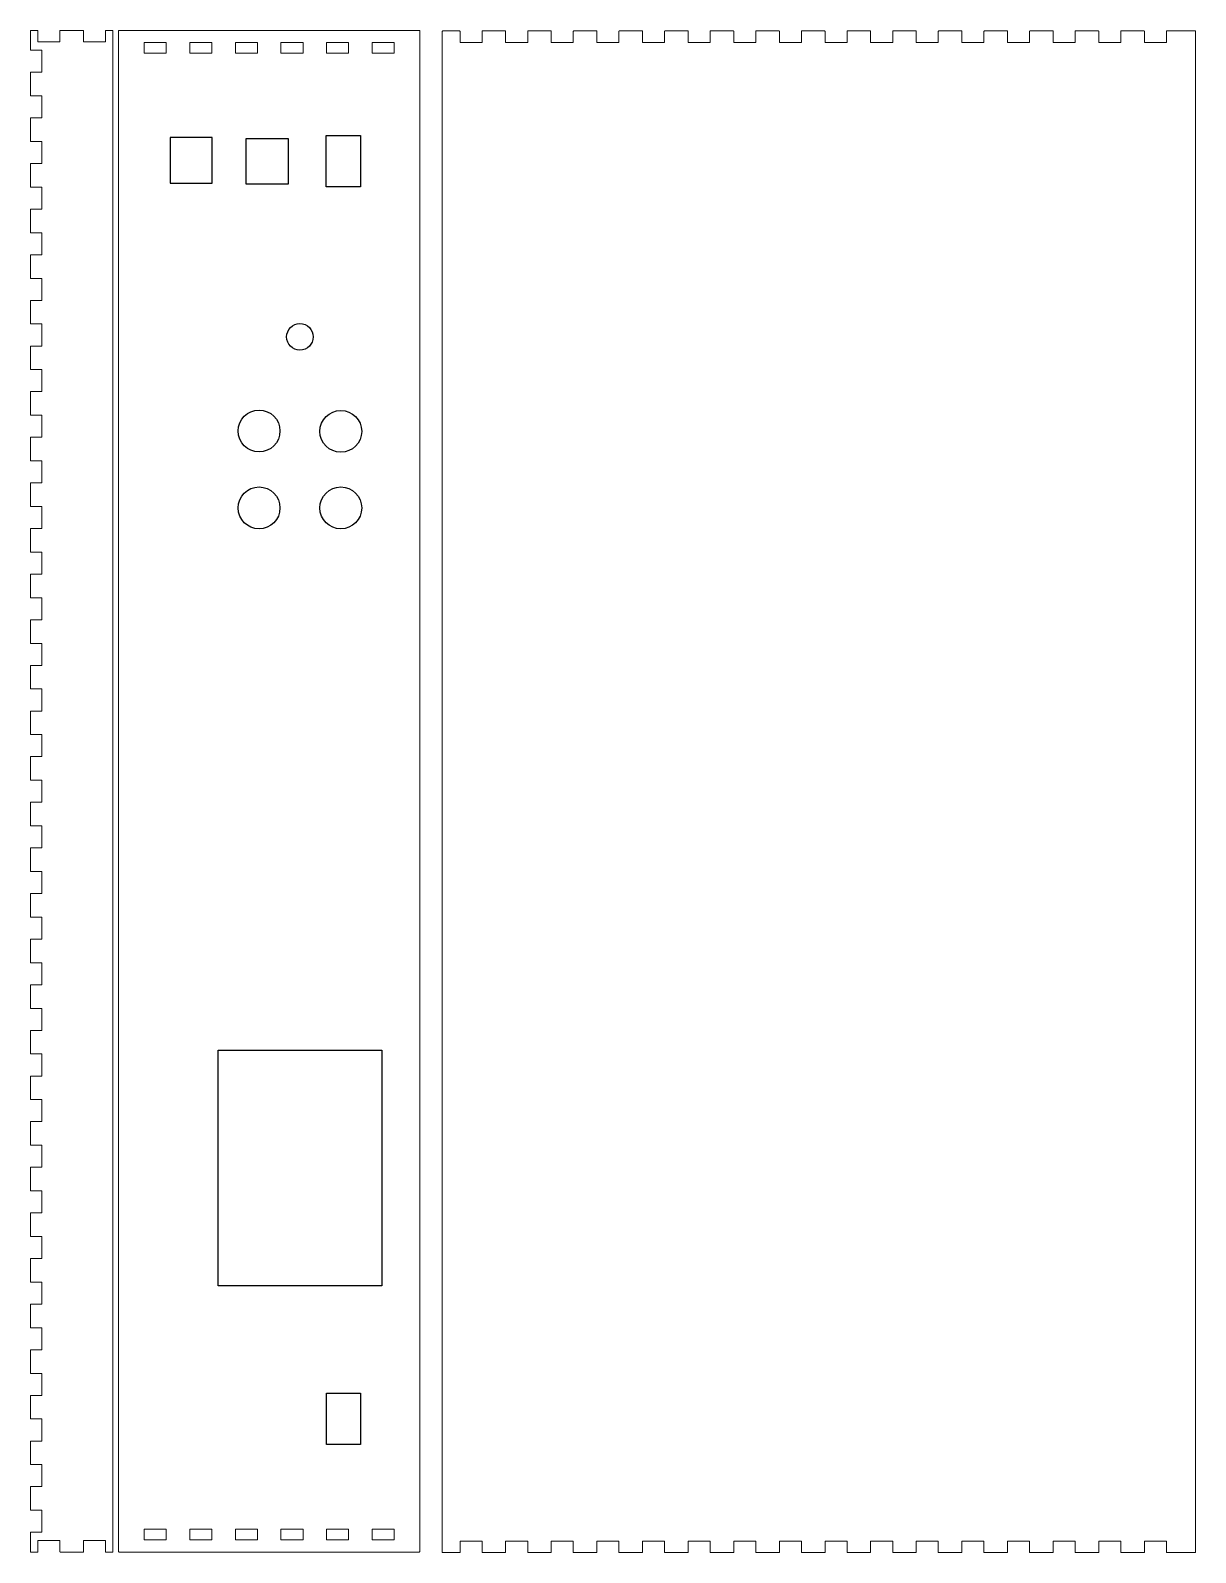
# Model space of a CAD drawing. Header units: millimetres. Extents: x -606 to 612, y -200 to 208.
# Drawn here: x 118.8 to 425.2, y -200.2 to 200.2 of the extents above; entities that cross this region are included whole.
import ezdxf

# ---------------------------------------------------------------- set-up
doc = ezdxf.new("R2010")
doc.units = ezdxf.units.MM
doc.header["$MEASUREMENT"] = 0
doc.layers.add('Camada 1', color=7, linetype='Continuous')

msp = doc.modelspace()

# ---------------------------------------------------------------- linework, layer by layer
for points in [[(205.58, 159.03), (196.58, 159.03), (196.58, 172.53), (205.58, 172.53)], [(166.57, 172.01), (155.57, 172.01), (155.57, 160.01), (166.57, 160.01)], [(175.57, 171.72), (186.57, 171.72), (186.57, 159.72), (175.57, 159.72)], [(211.17, -130.04), (168.17, -130.04), (168.17, -68.04), (211.17, -68.04)], [(205.64, -171.77), (196.64, -171.77), (196.64, -158.27), (205.64, -158.27)]]:
    msp.add_lwpolyline(points, close=True)
for centre, radius in [((189.67, 119.56), 3.5), ((178.92, 94.8), 5.5), ((200.42, 94.7), 5.5), ((178.92, 74.57), 5.5), ((200.42, 74.57), 5.5)]:
    msp.add_circle(centre, radius)
at = {"layer": 'Camada 1', "lineweight": 20}
for points, knots in [([(118.89, -200.05), (118.89, -200.05), (120.64, -200.05), (120.64, -200.05), (120.69, -200.05), (120.74, -200), (120.74, -199.95), (120.74, -199.95), (120.74, -197.05), (120.74, -197.05), (120.74, -197.05), (126.54, -197.05), (126.54, -197.05), (126.54, -197.05), (126.54, -199.95), (126.54, -199.95), (126.54, -200), (126.58, -200.05), (126.64, -200.05), (126.64, -200.05), (132.64, -200.05), (132.64, -200.05), (132.69, -200.05), (132.74, -200), (132.74, -199.95), (132.74, -199.95), (132.74, -197.05), (132.74, -197.05), (132.74, -197.05), (138.54, -197.05), (138.54, -197.05), (138.54, -197.05), (138.54, -199.95), (138.54, -199.95), (138.54, -200), (138.59, -200.05), (138.64, -200.05), (138.64, -200.05), (140.39, -200.05), (140.39, -200.05), (140.44, -200.05), (140.49, -200), (140.49, -199.95), (140.49, -199.95), (140.49, -196.95), (140.49, -196.95), (140.49, -196.95), (140.49, 197.05), (140.49, 197.05), (140.49, 197.05), (140.49, 200.05), (140.49, 200.05), (140.49, 200.1), (140.44, 200.15), (140.39, 200.15), (140.39, 200.15), (138.64, 200.15), (138.64, 200.15), (138.59, 200.15), (138.54, 200.1), (138.54, 200.05), (138.54, 200.05), (138.54, 197.15), (138.54, 197.15), (138.54, 197.15), (132.74, 197.15), (132.74, 197.15), (132.74, 197.15), (132.74, 200.05), (132.74, 200.05), (132.74, 200.1), (132.69, 200.15), (132.64, 200.15), (132.64, 200.15), (126.64, 200.15), (126.64, 200.15), (126.58, 200.15), (126.54, 200.1), (126.54, 200.05), (126.54, 200.05), (126.54, 197.15), (126.54, 197.15), (126.54, 197.15), (120.74, 197.15), (120.74, 197.15), (120.74, 197.15), (120.74, 200.05), (120.74, 200.05), (120.74, 200.1), (120.69, 200.15), (120.64, 200.15), (120.64, 200.15), (118.89, 200.15), (118.89, 200.15), (118.83, 200.15), (118.79, 200.1), (118.79, 200.05), (118.79, 200.05), (118.79, 197.05), (118.79, 197.05), (118.79, 197.05), (118.79, 195.05), (118.79, 195.05), (118.79, 195), (118.83, 194.95), (118.89, 194.95), (118.89, 194.95), (121.79, 194.95), (121.79, 194.95), (121.79, 194.95), (121.79, 189.15), (121.79, 189.15), (121.79, 189.15), (118.89, 189.15), (118.89, 189.15), (118.83, 189.15), (118.79, 189.1), (118.79, 189.05), (118.79, 189.05), (118.79, 183.05), (118.79, 183.05), (118.79, 183), (118.83, 182.95), (118.89, 182.95), (118.89, 182.95), (121.79, 182.95), (121.79, 182.95), (121.79, 182.95), (121.79, 177.15), (121.79, 177.15), (121.79, 177.15), (118.89, 177.15), (118.89, 177.15), (118.83, 177.15), (118.79, 177.1), (118.79, 177.05), (118.79, 177.05), (118.79, 171.05), (118.79, 171.05), (118.79, 171), (118.83, 170.95), (118.89, 170.95), (118.89, 170.95), (121.79, 170.95), (121.79, 170.95), (121.79, 170.95), (121.79, 165.15), (121.79, 165.15), (121.79, 165.15), (118.89, 165.15), (118.89, 165.15), (118.83, 165.15), (118.79, 165.1), (118.79, 165.05), (118.79, 165.05), (118.79, 159.05), (118.79, 159.05), (118.79, 159), (118.83, 158.95), (118.89, 158.95), (118.89, 158.95), (121.79, 158.95), (121.79, 158.95), (121.79, 158.95), (121.79, 153.15), (121.79, 153.15), (121.79, 153.15), (118.89, 153.15), (118.89, 153.15), (118.83, 153.15), (118.79, 153.1), (118.79, 153.05), (118.79, 153.05), (118.79, 147.05), (118.79, 147.05), (118.79, 147), (118.83, 146.95), (118.89, 146.95), (118.89, 146.95), (121.79, 146.95), (121.79, 146.95), (121.79, 146.95), (121.79, 141.15), (121.79, 141.15), (121.79, 141.15), (118.89, 141.15), (118.89, 141.15), (118.83, 141.15), (118.79, 141.1), (118.79, 141.05), (118.79, 141.05), (118.79, 135.05), (118.79, 135.05), (118.79, 135), (118.83, 134.95), (118.89, 134.95), (118.89, 134.95), (121.79, 134.95), (121.79, 134.95), (121.79, 134.95), (121.79, 129.15), (121.79, 129.15), (121.79, 129.15), (118.89, 129.15), (118.89, 129.15), (118.83, 129.15), (118.79, 129.1), (118.79, 129.05), (118.79, 129.05), (118.79, 123.05), (118.79, 123.05), (118.79, 123), (118.83, 122.95), (118.89, 122.95), (118.89, 122.95), (121.79, 122.95), (121.79, 122.95), (121.79, 122.95), (121.79, 117.15), (121.79, 117.15), (121.79, 117.15), (118.89, 117.15), (118.89, 117.15), (118.83, 117.15), (118.79, 117.11), (118.79, 117.05), (118.79, 117.05), (118.79, 111.05), (118.79, 111.05), (118.79, 111), (118.83, 110.95), (118.89, 110.95), (118.89, 110.95), (121.79, 110.95), (121.79, 110.95), (121.79, 110.95), (121.79, 105.15), (121.79, 105.15), (121.79, 105.15), (118.89, 105.15), (118.89, 105.15), (118.83, 105.15), (118.79, 105.11), (118.79, 105.05), (118.79, 105.05), (118.79, 99.05), (118.79, 99.05), (118.79, 99), (118.83, 98.95), (118.89, 98.95), (118.89, 98.95), (121.79, 98.95), (121.79, 98.95), (121.79, 98.95), (121.79, 93.15), (121.79, 93.15), (121.79, 93.15), (118.89, 93.15), (118.89, 93.15), (118.83, 93.15), (118.79, 93.11), (118.79, 93.05), (118.79, 93.05), (118.79, 87.05), (118.79, 87.05), (118.79, 87), (118.83, 86.95), (118.89, 86.95), (118.89, 86.95), (121.79, 86.95), (121.79, 86.95), (121.79, 86.95), (121.79, 81.15), (121.79, 81.15), (121.79, 81.15), (118.89, 81.15), (118.89, 81.15), (118.83, 81.15), (118.79, 81.11), (118.79, 81.05), (118.79, 81.05), (118.79, 75.05), (118.79, 75.05), (118.79, 75), (118.83, 74.95), (118.89, 74.95), (118.89, 74.95), (121.79, 74.95), (121.79, 74.95), (121.79, 74.95), (121.79, 69.15), (121.79, 69.15), (121.79, 69.15), (118.89, 69.15), (118.89, 69.15), (118.83, 69.15), (118.79, 69.11), (118.79, 69.05), (118.79, 69.05), (118.79, 63.05), (118.79, 63.05), (118.79, 62.99), (118.83, 62.95), (118.89, 62.95), (118.89, 62.95), (121.79, 62.95), (121.79, 62.95), (121.79, 62.95), (121.79, 57.15), (121.79, 57.15), (121.79, 57.15), (118.89, 57.15), (118.89, 57.15), (118.83, 57.15), (118.79, 57.1), (118.79, 57.05), (118.79, 57.05), (118.79, 51.05), (118.79, 51.05), (118.79, 50.99), (118.83, 50.95), (118.89, 50.95), (118.89, 50.95), (121.79, 50.95), (121.79, 50.95), (121.79, 50.95), (121.79, 45.15), (121.79, 45.15), (121.79, 45.15), (118.89, 45.15), (118.89, 45.15), (118.83, 45.15), (118.79, 45.1), (118.79, 45.05), (118.79, 45.05), (118.79, 39.05), (118.79, 39.05), (118.79, 38.99), (118.83, 38.95), (118.89, 38.95), (118.89, 38.95), (121.79, 38.95), (121.79, 38.95), (121.79, 38.95), (121.79, 33.15), (121.79, 33.15), (121.79, 33.15), (118.89, 33.15), (118.89, 33.15), (118.83, 33.15), (118.79, 33.1), (118.79, 33.05), (118.79, 33.05), (118.79, 27.05), (118.79, 27.05), (118.79, 27), (118.83, 26.95), (118.89, 26.95), (118.89, 26.95), (121.79, 26.95), (121.79, 26.95), (121.79, 26.95), (121.79, 21.15), (121.79, 21.15), (121.79, 21.15), (118.89, 21.15), (118.89, 21.15), (118.83, 21.15), (118.79, 21.11), (118.79, 21.05), (118.79, 21.05), (118.79, 15.05), (118.79, 15.05), (118.79, 14.99), (118.83, 14.95), (118.89, 14.95), (118.89, 14.95), (121.79, 14.95), (121.79, 14.95), (121.79, 14.95), (121.79, 9.15), (121.79, 9.15), (121.79, 9.15), (118.89, 9.15), (118.89, 9.15), (118.83, 9.15), (118.79, 9.11), (118.79, 9.05), (118.79, 9.05), (118.79, 3.05), (118.79, 3.05), (118.79, 3), (118.83, 2.95), (118.89, 2.95), (118.89, 2.95), (121.79, 2.95), (121.79, 2.95), (121.79, 2.95), (121.79, -2.85), (121.79, -2.85), (121.79, -2.85), (118.89, -2.85), (118.89, -2.85), (118.83, -2.85), (118.79, -2.89), (118.79, -2.95), (118.79, -2.95), (118.79, -8.95), (118.79, -8.95), (118.79, -9.01), (118.83, -9.05), (118.89, -9.05), (118.89, -9.05), (121.79, -9.05), (121.79, -9.05), (121.79, -9.05), (121.79, -14.85), (121.79, -14.85), (121.79, -14.85), (118.89, -14.85), (118.89, -14.85), (118.83, -14.85), (118.79, -14.89), (118.79, -14.95), (118.79, -14.95), (118.79, -20.95), (118.79, -20.95), (118.79, -21), (118.83, -21.05), (118.89, -21.05), (118.89, -21.05), (121.79, -21.05), (121.79, -21.05), (121.79, -21.05), (121.79, -26.85), (121.79, -26.85), (121.79, -26.85), (118.89, -26.85), (118.89, -26.85), (118.83, -26.85), (118.79, -26.89), (118.79, -26.95), (118.79, -26.95), (118.79, -32.95), (118.79, -32.95), (118.79, -33.01), (118.83, -33.05), (118.89, -33.05), (118.89, -33.05), (121.79, -33.05), (121.79, -33.05), (121.79, -33.05), (121.79, -38.85), (121.79, -38.85), (121.79, -38.85), (118.89, -38.85), (118.89, -38.85), (118.83, -38.85), (118.79, -38.9), (118.79, -38.95), (118.79, -38.95), (118.79, -44.95), (118.79, -44.95), (118.79, -45.01), (118.83, -45.05), (118.89, -45.05), (118.89, -45.05), (121.79, -45.05), (121.79, -45.05), (121.79, -45.05), (121.79, -50.85), (121.79, -50.85), (121.79, -50.85), (118.89, -50.85), (118.89, -50.85), (118.83, -50.85), (118.79, -50.9), (118.79, -50.95), (118.79, -50.95), (118.79, -56.95), (118.79, -56.95), (118.79, -57.01), (118.83, -57.05), (118.89, -57.05), (118.89, -57.05), (121.79, -57.05), (121.79, -57.05), (121.79, -57.05), (121.79, -62.85), (121.79, -62.85), (121.79, -62.85), (118.89, -62.85), (118.89, -62.85), (118.83, -62.85), (118.79, -62.9), (118.79, -62.95), (118.79, -62.95), (118.79, -68.95), (118.79, -68.95), (118.79, -69), (118.83, -69.05), (118.89, -69.05), (118.89, -69.05), (121.79, -69.05), (121.79, -69.05), (121.79, -69.05), (121.79, -74.85), (121.79, -74.85), (121.79, -74.85), (118.89, -74.85), (118.89, -74.85), (118.83, -74.85), (118.79, -74.89), (118.79, -74.95), (118.79, -74.95), (118.79, -80.95), (118.79, -80.95), (118.79, -81), (118.83, -81.05), (118.89, -81.05), (118.89, -81.05), (121.79, -81.05), (121.79, -81.05), (121.79, -81.05), (121.79, -86.85), (121.79, -86.85), (121.79, -86.85), (118.89, -86.85), (118.89, -86.85), (118.83, -86.85), (118.79, -86.89), (118.79, -86.95), (118.79, -86.95), (118.79, -92.95), (118.79, -92.95), (118.79, -93), (118.83, -93.05), (118.89, -93.05), (118.89, -93.05), (121.79, -93.05), (121.79, -93.05), (121.79, -93.05), (121.79, -98.85), (121.79, -98.85), (121.79, -98.85), (118.89, -98.85), (118.89, -98.85), (118.83, -98.85), (118.79, -98.89), (118.79, -98.95), (118.79, -98.95), (118.79, -104.95), (118.79, -104.95), (118.79, -105), (118.83, -105.05), (118.89, -105.05), (118.89, -105.05), (121.79, -105.05), (121.79, -105.05), (121.79, -105.05), (121.79, -110.85), (121.79, -110.85), (121.79, -110.85), (118.89, -110.85), (118.89, -110.85), (118.83, -110.85), (118.79, -110.89), (118.79, -110.95), (118.79, -110.95), (118.79, -116.95), (118.79, -116.95), (118.79, -117), (118.83, -117.05), (118.89, -117.05), (118.89, -117.05), (121.79, -117.05), (121.79, -117.05), (121.79, -117.05), (121.79, -122.85), (121.79, -122.85), (121.79, -122.85), (118.89, -122.85), (118.89, -122.85), (118.83, -122.85), (118.79, -122.89), (118.79, -122.95), (118.79, -122.95), (118.79, -128.95), (118.79, -128.95), (118.79, -129), (118.83, -129.05), (118.89, -129.05), (118.89, -129.05), (121.79, -129.05), (121.79, -129.05), (121.79, -129.05), (121.79, -134.85), (121.79, -134.85), (121.79, -134.85), (118.89, -134.85), (118.89, -134.85), (118.83, -134.85), (118.79, -134.9), (118.79, -134.95), (118.79, -134.95), (118.79, -140.95), (118.79, -140.95), (118.79, -141), (118.83, -141.05), (118.89, -141.05), (118.89, -141.05), (121.79, -141.05), (121.79, -141.05), (121.79, -141.05), (121.79, -146.85), (121.79, -146.85), (121.79, -146.85), (118.89, -146.85), (118.89, -146.85), (118.83, -146.85), (118.79, -146.9), (118.79, -146.95), (118.79, -146.95), (118.79, -152.95), (118.79, -152.95), (118.79, -153), (118.83, -153.05), (118.89, -153.05), (118.89, -153.05), (121.79, -153.05), (121.79, -153.05), (121.79, -153.05), (121.79, -158.85), (121.79, -158.85), (121.79, -158.85), (118.89, -158.85), (118.89, -158.85), (118.83, -158.85), (118.79, -158.9), (118.79, -158.95), (118.79, -158.95), (118.79, -164.95), (118.79, -164.95), (118.79, -165), (118.83, -165.05), (118.89, -165.05), (118.89, -165.05), (121.79, -165.05), (121.79, -165.05), (121.79, -165.05), (121.79, -170.85), (121.79, -170.85), (121.79, -170.85), (118.89, -170.85), (118.89, -170.85), (118.83, -170.85), (118.79, -170.9), (118.79, -170.95), (118.79, -170.95), (118.79, -176.95), (118.79, -176.95), (118.79, -177), (118.83, -177.05), (118.89, -177.05), (118.89, -177.05), (121.79, -177.05), (121.79, -177.05), (121.79, -177.05), (121.79, -182.85), (121.79, -182.85), (121.79, -182.85), (118.89, -182.85), (118.89, -182.85), (118.83, -182.85), (118.79, -182.9), (118.79, -182.95), (118.79, -182.95), (118.79, -188.95), (118.79, -188.95), (118.79, -189), (118.83, -189.05), (118.89, -189.05), (118.89, -189.05), (121.79, -189.05), (121.79, -189.05), (121.79, -189.05), (121.79, -194.85), (121.79, -194.85), (121.79, -194.85), (118.89, -194.85), (118.89, -194.85), (118.83, -194.85), (118.79, -194.9), (118.79, -194.95), (118.79, -194.95), (118.79, -196.95), (118.79, -196.95), (118.79, -196.95), (118.79, -199.95), (118.79, -199.95), (118.79, -200), (118.83, -200.05), (118.89, -200.05)], [0, 0, 0, 0, 0.004274, 0.004274, 0.004274, 0.008547, 0.008547, 0.008547, 0.012821, 0.012821, 0.012821, 0.017094, 0.017094, 0.017094, 0.021368, 0.021368, 0.021368, 0.025641, 0.025641, 0.025641, 0.029915, 0.029915, 0.029915, 0.034188, 0.034188, 0.034188, 0.038462, 0.038462, 0.038462, 0.042735, 0.042735, 0.042735, 0.047009, 0.047009, 0.047009, 0.051282, 0.051282, 0.051282, 0.055556, 0.055556, 0.055556, 0.059829, 0.059829, 0.059829, 0.064103, 0.064103, 0.064103, 0.068376, 0.068376, 0.068376, 0.07265, 0.07265, 0.07265, 0.076923, 0.076923, 0.076923, 0.081197, 0.081197, 0.081197, 0.08547, 0.08547, 0.08547, 0.089744, 0.089744, 0.089744, 0.094017, 0.094017, 0.094017, 0.098291, 0.098291, 0.098291, 0.102564, 0.102564, 0.102564, 0.106838, 0.106838, 0.106838, 0.111111, 0.111111, 0.111111, 0.115385, 0.115385, 0.115385, 0.119658, 0.119658, 0.119658, 0.123932, 0.123932, 0.123932, 0.128205, 0.128205, 0.128205, 0.132479, 0.132479, 0.132479, 0.136752, 0.136752, 0.136752, 0.141026, 0.141026, 0.141026, 0.145299, 0.145299, 0.145299, 0.149573, 0.149573, 0.149573, 0.153846, 0.153846, 0.153846, 0.15812, 0.15812, 0.15812, 0.162393, 0.162393, 0.162393, 0.166667, 0.166667, 0.166667, 0.17094, 0.17094, 0.17094, 0.175214, 0.175214, 0.175214, 0.179487, 0.179487, 0.179487, 0.183761, 0.183761, 0.183761, 0.188034, 0.188034, 0.188034, 0.192308, 0.192308, 0.192308, 0.196581, 0.196581, 0.196581, 0.200855, 0.200855, 0.200855, 0.205128, 0.205128, 0.205128, 0.209402, 0.209402, 0.209402, 0.213675, 0.213675, 0.213675, 0.217949, 0.217949, 0.217949, 0.222222, 0.222222, 0.222222, 0.226496, 0.226496, 0.226496, 0.230769, 0.230769, 0.230769, 0.235043, 0.235043, 0.235043, 0.239316, 0.239316, 0.239316, 0.24359, 0.24359, 0.24359, 0.247863, 0.247863, 0.247863, 0.252137, 0.252137, 0.252137, 0.25641, 0.25641, 0.25641, 0.260684, 0.260684, 0.260684, 0.264957, 0.264957, 0.264957, 0.269231, 0.269231, 0.269231, 0.273504, 0.273504, 0.273504, 0.277778, 0.277778, 0.277778, 0.282051, 0.282051, 0.282051, 0.286325, 0.286325, 0.286325, 0.290598, 0.290598, 0.290598, 0.294872, 0.294872, 0.294872, 0.299145, 0.299145, 0.299145, 0.303419, 0.303419, 0.303419, 0.307692, 0.307692, 0.307692, 0.311966, 0.311966, 0.311966, 0.316239, 0.316239, 0.316239, 0.320513, 0.320513, 0.320513, 0.324786, 0.324786, 0.324786, 0.32906, 0.32906, 0.32906, 0.333333, 0.333333, 0.333333, 0.337607, 0.337607, 0.337607, 0.34188, 0.34188, 0.34188, 0.346154, 0.346154, 0.346154, 0.350427, 0.350427, 0.350427, 0.354701, 0.354701, 0.354701, 0.358974, 0.358974, 0.358974, 0.363248, 0.363248, 0.363248, 0.367521, 0.367521, 0.367521, 0.371795, 0.371795, 0.371795, 0.376068, 0.376068, 0.376068, 0.380342, 0.380342, 0.380342, 0.384615, 0.384615, 0.384615, 0.388889, 0.388889, 0.388889, 0.393162, 0.393162, 0.393162, 0.397436, 0.397436, 0.397436, 0.401709, 0.401709, 0.401709, 0.405983, 0.405983, 0.405983, 0.410256, 0.410256, 0.410256, 0.41453, 0.41453, 0.41453, 0.418803, 0.418803, 0.418803, 0.423077, 0.423077, 0.423077, 0.42735, 0.42735, 0.42735, 0.431624, 0.431624, 0.431624, 0.435897, 0.435897, 0.435897, 0.440171, 0.440171, 0.440171, 0.444444, 0.444444, 0.444444, 0.448718, 0.448718, 0.448718, 0.452991, 0.452991, 0.452991, 0.457265, 0.457265, 0.457265, 0.461538, 0.461538, 0.461538, 0.465812, 0.465812, 0.465812, 0.470085, 0.470085, 0.470085, 0.474359, 0.474359, 0.474359, 0.478632, 0.478632, 0.478632, 0.482906, 0.482906, 0.482906, 0.487179, 0.487179, 0.487179, 0.491453, 0.491453, 0.491453, 0.495726, 0.495726, 0.495726, 0.5, 0.5, 0.5, 0.504274, 0.504274, 0.504274, 0.508547, 0.508547, 0.508547, 0.512821, 0.512821, 0.512821, 0.517094, 0.517094, 0.517094, 0.521368, 0.521368, 0.521368, 0.525641, 0.525641, 0.525641, 0.529915, 0.529915, 0.529915, 0.534188, 0.534188, 0.534188, 0.538462, 0.538462, 0.538462, 0.542735, 0.542735, 0.542735, 0.547009, 0.547009, 0.547009, 0.551282, 0.551282, 0.551282, 0.555556, 0.555556, 0.555556, 0.559829, 0.559829, 0.559829, 0.564103, 0.564103, 0.564103, 0.568376, 0.568376, 0.568376, 0.57265, 0.57265, 0.57265, 0.576923, 0.576923, 0.576923, 0.581197, 0.581197, 0.581197, 0.58547, 0.58547, 0.58547, 0.589744, 0.589744, 0.589744, 0.594017, 0.594017, 0.594017, 0.598291, 0.598291, 0.598291, 0.602564, 0.602564, 0.602564, 0.606838, 0.606838, 0.606838, 0.611111, 0.611111, 0.611111, 0.615385, 0.615385, 0.615385, 0.619658, 0.619658, 0.619658, 0.623932, 0.623932, 0.623932, 0.628205, 0.628205, 0.628205, 0.632479, 0.632479, 0.632479, 0.636752, 0.636752, 0.636752, 0.641026, 0.641026, 0.641026, 0.645299, 0.645299, 0.645299, 0.649573, 0.649573, 0.649573, 0.653846, 0.653846, 0.653846, 0.65812, 0.65812, 0.65812, 0.662393, 0.662393, 0.662393, 0.666667, 0.666667, 0.666667, 0.67094, 0.67094, 0.67094, 0.675214, 0.675214, 0.675214, 0.679487, 0.679487, 0.679487, 0.683761, 0.683761, 0.683761, 0.688034, 0.688034, 0.688034, 0.692308, 0.692308, 0.692308, 0.696581, 0.696581, 0.696581, 0.700855, 0.700855, 0.700855, 0.705128, 0.705128, 0.705128, 0.709402, 0.709402, 0.709402, 0.713675, 0.713675, 0.713675, 0.717949, 0.717949, 0.717949, 0.722222, 0.722222, 0.722222, 0.726496, 0.726496, 0.726496, 0.730769, 0.730769, 0.730769, 0.735043, 0.735043, 0.735043, 0.739316, 0.739316, 0.739316, 0.74359, 0.74359, 0.74359, 0.747863, 0.747863, 0.747863, 0.752137, 0.752137, 0.752137, 0.75641, 0.75641, 0.75641, 0.760684, 0.760684, 0.760684, 0.764957, 0.764957, 0.764957, 0.769231, 0.769231, 0.769231, 0.773504, 0.773504, 0.773504, 0.777778, 0.777778, 0.777778, 0.782051, 0.782051, 0.782051, 0.786325, 0.786325, 0.786325, 0.790598, 0.790598, 0.790598, 0.794872, 0.794872, 0.794872, 0.799145, 0.799145, 0.799145, 0.803419, 0.803419, 0.803419, 0.807692, 0.807692, 0.807692, 0.811966, 0.811966, 0.811966, 0.816239, 0.816239, 0.816239, 0.820513, 0.820513, 0.820513, 0.824786, 0.824786, 0.824786, 0.82906, 0.82906, 0.82906, 0.833333, 0.833333, 0.833333, 0.837607, 0.837607, 0.837607, 0.84188, 0.84188, 0.84188, 0.846154, 0.846154, 0.846154, 0.850427, 0.850427, 0.850427, 0.854701, 0.854701, 0.854701, 0.858974, 0.858974, 0.858974, 0.863248, 0.863248, 0.863248, 0.867521, 0.867521, 0.867521, 0.871795, 0.871795, 0.871795, 0.876068, 0.876068, 0.876068, 0.880342, 0.880342, 0.880342, 0.884615, 0.884615, 0.884615, 0.888889, 0.888889, 0.888889, 0.893162, 0.893162, 0.893162, 0.897436, 0.897436, 0.897436, 0.901709, 0.901709, 0.901709, 0.905983, 0.905983, 0.905983, 0.910256, 0.910256, 0.910256, 0.91453, 0.91453, 0.91453, 0.918803, 0.918803, 0.918803, 0.923077, 0.923077, 0.923077, 0.92735, 0.92735, 0.92735, 0.931624, 0.931624, 0.931624, 0.935897, 0.935897, 0.935897, 0.940171, 0.940171, 0.940171, 0.944444, 0.944444, 0.944444, 0.948718, 0.948718, 0.948718, 0.952991, 0.952991, 0.952991, 0.957265, 0.957265, 0.957265, 0.961538, 0.961538, 0.961538, 0.965812, 0.965812, 0.965812, 0.970085, 0.970085, 0.970085, 0.974359, 0.974359, 0.974359, 0.978632, 0.978632, 0.978632, 0.982906, 0.982906, 0.982906, 0.987179, 0.987179, 0.987179, 0.991453, 0.991453, 0.991453, 0.995726, 0.995726, 0.995726, 1, 1, 1, 1]), ([(145.09, -200.05), (145.09, -200.05), (218.07, -200.05), (218.07, -200.05), (218.07, -200.05), (221.07, -200.05), (221.07, -200.05), (221.12, -200.05), (221.17, -200), (221.17, -199.95), (221.17, -199.95), (221.17, -193.95), (221.17, -193.95), (221.17, -193.95), (221.17, 194.05), (221.17, 194.05), (221.17, 194.05), (221.17, 200.05), (221.17, 200.05), (221.17, 200.1), (221.12, 200.15), (221.07, 200.15), (221.07, 200.15), (218.07, 200.15), (218.07, 200.15), (218.07, 200.15), (145.09, 200.15), (145.09, 200.15), (145.09, 200.15), (142.09, 200.15), (142.09, 200.15), (142.03, 200.15), (141.99, 200.1), (141.99, 200.05), (141.99, 200.05), (141.99, 194.05), (141.99, 194.05), (141.99, 194.05), (141.99, -193.95), (141.99, -193.95), (141.99, -193.95), (141.99, -199.95), (141.99, -199.95), (141.99, -200), (142.03, -200.05), (142.09, -200.05), (142.09, -200.05), (145.09, -200.05), (145.09, -200.05)], [0, 0, 0, 0, 0.0625, 0.0625, 0.0625, 0.125, 0.125, 0.125, 0.1875, 0.1875, 0.1875, 0.25, 0.25, 0.25, 0.3125, 0.3125, 0.3125, 0.375, 0.375, 0.375, 0.4375, 0.4375, 0.4375, 0.5, 0.5, 0.5, 0.5625, 0.5625, 0.5625, 0.625, 0.625, 0.625, 0.6875, 0.6875, 0.6875, 0.75, 0.75, 0.75, 0.8125, 0.8125, 0.8125, 0.875, 0.875, 0.875, 0.9375, 0.9375, 0.9375, 1, 1, 1, 1]), ([(151.58, 196.95), (151.58, 196.95), (154.48, 196.95), (154.48, 196.95), (154.48, 196.95), (154.48, 194.15), (154.48, 194.15), (154.48, 194.15), (148.68, 194.15), (148.68, 194.15), (148.68, 194.15), (148.68, 196.95), (148.68, 196.95), (148.68, 196.95), (151.58, 196.95), (151.58, 196.95)], [0, 0, 0, 0, 0.2, 0.2, 0.2, 0.4, 0.4, 0.4, 0.6, 0.6, 0.6, 0.8, 0.8, 0.8, 1, 1, 1, 1]), ([(163.58, 196.95), (163.58, 196.95), (166.48, 196.95), (166.48, 196.95), (166.48, 196.95), (166.48, 194.15), (166.48, 194.15), (166.48, 194.15), (160.68, 194.15), (160.68, 194.15), (160.68, 194.15), (160.68, 196.95), (160.68, 196.95), (160.68, 196.95), (163.58, 196.95), (163.58, 196.95)], [0, 0, 0, 0, 0.2, 0.2, 0.2, 0.4, 0.4, 0.4, 0.6, 0.6, 0.6, 0.8, 0.8, 0.8, 1, 1, 1, 1]), ([(175.58, 196.95), (175.58, 196.95), (178.48, 196.95), (178.48, 196.95), (178.48, 196.95), (178.48, 194.15), (178.48, 194.15), (178.48, 194.15), (172.68, 194.15), (172.68, 194.15), (172.68, 194.15), (172.68, 196.95), (172.68, 196.95), (172.68, 196.95), (175.58, 196.95), (175.58, 196.95)], [0, 0, 0, 0, 0.2, 0.2, 0.2, 0.4, 0.4, 0.4, 0.6, 0.6, 0.6, 0.8, 0.8, 0.8, 1, 1, 1, 1]), ([(187.58, 196.95), (187.58, 196.95), (190.48, 196.95), (190.48, 196.95), (190.48, 196.95), (190.48, 194.15), (190.48, 194.15), (190.48, 194.15), (184.68, 194.15), (184.68, 194.15), (184.68, 194.15), (184.68, 196.95), (184.68, 196.95), (184.68, 196.95), (187.58, 196.95), (187.58, 196.95)], [0, 0, 0, 0, 0.2, 0.2, 0.2, 0.4, 0.4, 0.4, 0.6, 0.6, 0.6, 0.8, 0.8, 0.8, 1, 1, 1, 1]), ([(199.58, 196.95), (199.58, 196.95), (202.48, 196.95), (202.48, 196.95), (202.48, 196.95), (202.48, 194.15), (202.48, 194.15), (202.48, 194.15), (196.68, 194.15), (196.68, 194.15), (196.68, 194.15), (196.68, 196.95), (196.68, 196.95), (196.68, 196.95), (199.58, 196.95), (199.58, 196.95)], [0, 0, 0, 0, 0.2, 0.2, 0.2, 0.4, 0.4, 0.4, 0.6, 0.6, 0.6, 0.8, 0.8, 0.8, 1, 1, 1, 1]), ([(211.58, 196.95), (211.58, 196.95), (214.48, 196.95), (214.48, 196.95), (214.48, 196.95), (214.48, 194.15), (214.48, 194.15), (214.48, 194.15), (208.68, 194.15), (208.68, 194.15), (208.68, 194.15), (208.68, 196.95), (208.68, 196.95), (208.68, 196.95), (211.58, 196.95), (211.58, 196.95)], [0, 0, 0, 0, 0.2, 0.2, 0.2, 0.4, 0.4, 0.4, 0.6, 0.6, 0.6, 0.8, 0.8, 0.8, 1, 1, 1, 1]), ([(227.21, -200.18), (227.21, -200.18), (231.67, -200.18), (231.67, -200.18), (231.72, -200.18), (231.77, -200.14), (231.77, -200.08), (231.77, -200.08), (231.77, -197.18), (231.77, -197.18), (231.77, -197.18), (237.57, -197.18), (237.57, -197.18), (237.57, -197.18), (237.57, -200.08), (237.57, -200.08), (237.57, -200.14), (237.61, -200.18), (237.67, -200.18), (237.67, -200.18), (243.67, -200.18), (243.67, -200.18), (243.72, -200.18), (243.77, -200.14), (243.77, -200.08), (243.77, -200.08), (243.77, -197.18), (243.77, -197.18), (243.77, -197.18), (249.57, -197.18), (249.57, -197.18), (249.57, -197.18), (249.57, -200.08), (249.57, -200.08), (249.57, -200.14), (249.61, -200.18), (249.67, -200.18), (249.67, -200.18), (255.67, -200.18), (255.67, -200.18), (255.72, -200.18), (255.77, -200.14), (255.77, -200.08), (255.77, -200.08), (255.77, -197.18), (255.77, -197.18), (255.77, -197.18), (261.57, -197.18), (261.57, -197.18), (261.57, -197.18), (261.57, -200.08), (261.57, -200.08), (261.57, -200.14), (261.61, -200.18), (261.67, -200.18), (261.67, -200.18), (267.67, -200.18), (267.67, -200.18), (267.72, -200.18), (267.77, -200.14), (267.77, -200.08), (267.77, -200.08), (267.77, -197.18), (267.77, -197.18), (267.77, -197.18), (273.57, -197.18), (273.57, -197.18), (273.57, -197.18), (273.57, -200.08), (273.57, -200.08), (273.57, -200.14), (273.61, -200.18), (273.67, -200.18), (273.67, -200.18), (279.67, -200.18), (279.67, -200.18), (279.72, -200.18), (279.77, -200.14), (279.77, -200.08), (279.77, -200.08), (279.77, -197.18), (279.77, -197.18), (279.77, -197.18), (285.57, -197.18), (285.57, -197.18), (285.57, -197.18), (285.57, -200.08), (285.57, -200.08), (285.57, -200.14), (285.61, -200.18), (285.67, -200.18), (285.67, -200.18), (291.67, -200.18), (291.67, -200.18), (291.72, -200.18), (291.77, -200.14), (291.77, -200.08), (291.77, -200.08), (291.77, -197.18), (291.77, -197.18), (291.77, -197.18), (297.57, -197.18), (297.57, -197.18), (297.57, -197.18), (297.57, -200.08), (297.57, -200.08), (297.57, -200.14), (297.61, -200.18), (297.67, -200.18), (297.67, -200.18), (303.67, -200.18), (303.67, -200.18), (303.72, -200.18), (303.77, -200.14), (303.77, -200.08), (303.77, -200.08), (303.77, -197.18), (303.77, -197.18), (303.77, -197.18), (309.57, -197.18), (309.57, -197.18), (309.57, -197.18), (309.57, -200.08), (309.57, -200.08), (309.57, -200.14), (309.61, -200.18), (309.67, -200.18), (309.67, -200.18), (315.67, -200.18), (315.67, -200.18), (315.72, -200.18), (315.77, -200.14), (315.77, -200.08), (315.77, -200.08), (315.77, -197.18), (315.77, -197.18), (315.77, -197.18), (321.57, -197.18), (321.57, -197.18), (321.57, -197.18), (321.57, -200.08), (321.57, -200.08), (321.57, -200.14), (321.61, -200.18), (321.67, -200.18), (321.67, -200.18), (327.67, -200.18), (327.67, -200.18), (327.72, -200.18), (327.77, -200.14), (327.77, -200.08), (327.77, -200.08), (327.77, -197.18), (327.77, -197.18), (327.77, -197.18), (333.57, -197.18), (333.57, -197.18), (333.57, -197.18), (333.57, -200.08), (333.57, -200.08), (333.57, -200.14), (333.61, -200.18), (333.67, -200.18), (333.67, -200.18), (339.67, -200.18), (339.67, -200.18), (339.72, -200.18), (339.77, -200.14), (339.77, -200.08), (339.77, -200.08), (339.77, -197.18), (339.77, -197.18), (339.77, -197.18), (345.57, -197.18), (345.57, -197.18), (345.57, -197.18), (345.57, -200.08), (345.57, -200.08), (345.57, -200.14), (345.61, -200.18), (345.67, -200.18), (345.67, -200.18), (351.67, -200.18), (351.67, -200.18), (351.72, -200.18), (351.77, -200.14), (351.77, -200.08), (351.77, -200.08), (351.77, -197.18), (351.77, -197.18), (351.77, -197.18), (357.57, -197.18), (357.57, -197.18), (357.57, -197.18), (357.57, -200.08), (357.57, -200.08), (357.57, -200.14), (357.61, -200.18), (357.67, -200.18), (357.67, -200.18), (363.67, -200.18), (363.67, -200.18), (363.72, -200.18), (363.77, -200.14), (363.77, -200.08), (363.77, -200.08), (363.77, -197.18), (363.77, -197.18), (363.77, -197.18), (369.57, -197.18), (369.57, -197.18), (369.57, -197.18), (369.57, -200.08), (369.57, -200.08), (369.57, -200.14), (369.61, -200.18), (369.67, -200.18), (369.67, -200.18), (375.67, -200.18), (375.67, -200.18), (375.72, -200.18), (375.77, -200.14), (375.77, -200.08), (375.77, -200.08), (375.77, -197.18), (375.77, -197.18), (375.77, -197.18), (381.57, -197.18), (381.57, -197.18), (381.57, -197.18), (381.57, -200.08), (381.57, -200.08), (381.57, -200.14), (381.61, -200.18), (381.67, -200.18), (381.67, -200.18), (387.67, -200.18), (387.67, -200.18), (387.72, -200.18), (387.77, -200.14), (387.77, -200.08), (387.77, -200.08), (387.77, -197.18), (387.77, -197.18), (387.77, -197.18), (393.57, -197.18), (393.57, -197.18), (393.57, -197.18), (393.57, -200.08), (393.57, -200.08), (393.57, -200.14), (393.61, -200.18), (393.67, -200.18), (393.67, -200.18), (399.67, -200.18), (399.67, -200.18), (399.72, -200.18), (399.77, -200.14), (399.77, -200.08), (399.77, -200.08), (399.77, -197.18), (399.77, -197.18), (399.77, -197.18), (405.57, -197.18), (405.57, -197.18), (405.57, -197.18), (405.57, -200.08), (405.57, -200.08), (405.57, -200.14), (405.61, -200.18), (405.67, -200.18), (405.67, -200.18), (411.67, -200.18), (411.67, -200.18), (411.72, -200.18), (411.77, -200.14), (411.77, -200.08), (411.77, -200.08), (411.77, -197.18), (411.77, -197.18), (411.77, -197.18), (417.57, -197.18), (417.57, -197.18), (417.57, -197.18), (417.57, -200.08), (417.57, -200.08), (417.57, -200.14), (417.61, -200.18), (417.67, -200.18), (417.67, -200.18), (422.12, -200.18), (422.12, -200.18), (422.12, -200.18), (425.12, -200.18), (425.12, -200.18), (425.18, -200.18), (425.22, -200.14), (425.22, -200.08), (425.22, -200.08), (425.22, -197.08), (425.22, -197.08), (425.22, -197.08), (425.22, 196.92), (425.22, 196.92), (425.22, 196.92), (425.22, 199.92), (425.22, 199.92), (425.22, 199.97), (425.18, 200.02), (425.12, 200.02), (425.12, 200.02), (422.12, 200.02), (422.12, 200.02), (422.12, 200.02), (417.67, 200.02), (417.67, 200.02), (417.61, 200.02), (417.57, 199.97), (417.57, 199.92), (417.57, 199.92), (417.57, 197.02), (417.57, 197.02), (417.57, 197.02), (411.77, 197.02), (411.77, 197.02), (411.77, 197.02), (411.77, 199.92), (411.77, 199.92), (411.77, 199.97), (411.72, 200.02), (411.67, 200.02), (411.67, 200.02), (405.67, 200.02), (405.67, 200.02), (405.61, 200.02), (405.57, 199.97), (405.57, 199.92), (405.57, 199.92), (405.57, 197.02), (405.57, 197.02), (405.57, 197.02), (399.77, 197.02), (399.77, 197.02), (399.77, 197.02), (399.77, 199.92), (399.77, 199.92), (399.77, 199.97), (399.72, 200.02), (399.67, 200.02), (399.67, 200.02), (393.67, 200.02), (393.67, 200.02), (393.61, 200.02), (393.57, 199.97), (393.57, 199.92), (393.57, 199.92), (393.57, 197.02), (393.57, 197.02), (393.57, 197.02), (387.77, 197.02), (387.77, 197.02), (387.77, 197.02), (387.77, 199.92), (387.77, 199.92), (387.77, 199.97), (387.72, 200.02), (387.67, 200.02), (387.67, 200.02), (381.67, 200.02), (381.67, 200.02), (381.61, 200.02), (381.57, 199.97), (381.57, 199.92), (381.57, 199.92), (381.57, 197.02), (381.57, 197.02), (381.57, 197.02), (375.77, 197.02), (375.77, 197.02), (375.77, 197.02), (375.77, 199.92), (375.77, 199.92), (375.77, 199.97), (375.72, 200.02), (375.67, 200.02), (375.67, 200.02), (369.67, 200.02), (369.67, 200.02), (369.61, 200.02), (369.57, 199.97), (369.57, 199.92), (369.57, 199.92), (369.57, 197.02), (369.57, 197.02), (369.57, 197.02), (363.77, 197.02), (363.77, 197.02), (363.77, 197.02), (363.77, 199.92), (363.77, 199.92), (363.77, 199.97), (363.72, 200.02), (363.67, 200.02), (363.67, 200.02), (357.67, 200.02), (357.67, 200.02), (357.61, 200.02), (357.57, 199.97), (357.57, 199.92), (357.57, 199.92), (357.57, 197.02), (357.57, 197.02), (357.57, 197.02), (351.77, 197.02), (351.77, 197.02), (351.77, 197.02), (351.77, 199.92), (351.77, 199.92), (351.77, 199.97), (351.72, 200.02), (351.67, 200.02), (351.67, 200.02), (345.67, 200.02), (345.67, 200.02), (345.61, 200.02), (345.57, 199.97), (345.57, 199.92), (345.57, 199.92), (345.57, 197.02), (345.57, 197.02), (345.57, 197.02), (339.77, 197.02), (339.77, 197.02), (339.77, 197.02), (339.77, 199.92), (339.77, 199.92), (339.77, 199.97), (339.72, 200.02), (339.67, 200.02), (339.67, 200.02), (333.67, 200.02), (333.67, 200.02), (333.61, 200.02), (333.57, 199.97), (333.57, 199.92), (333.57, 199.92), (333.57, 197.02), (333.57, 197.02), (333.57, 197.02), (327.77, 197.02), (327.77, 197.02), (327.77, 197.02), (327.77, 199.92), (327.77, 199.92), (327.77, 199.97), (327.72, 200.02), (327.67, 200.02), (327.67, 200.02), (321.67, 200.02), (321.67, 200.02), (321.61, 200.02), (321.57, 199.97), (321.57, 199.92), (321.57, 199.92), (321.57, 197.02), (321.57, 197.02), (321.57, 197.02), (315.77, 197.02), (315.77, 197.02), (315.77, 197.02), (315.77, 199.92), (315.77, 199.92), (315.77, 199.97), (315.72, 200.02), (315.67, 200.02), (315.67, 200.02), (309.67, 200.02), (309.67, 200.02), (309.61, 200.02), (309.57, 199.97), (309.57, 199.92), (309.57, 199.92), (309.57, 197.02), (309.57, 197.02), (309.57, 197.02), (303.77, 197.02), (303.77, 197.02), (303.77, 197.02), (303.77, 199.92), (303.77, 199.92), (303.77, 199.97), (303.72, 200.02), (303.67, 200.02), (303.67, 200.02), (297.67, 200.02), (297.67, 200.02), (297.61, 200.02), (297.57, 199.97), (297.57, 199.92), (297.57, 199.92), (297.57, 197.02), (297.57, 197.02), (297.57, 197.02), (291.77, 197.02), (291.77, 197.02), (291.77, 197.02), (291.77, 199.92), (291.77, 199.92), (291.77, 199.97), (291.72, 200.02), (291.67, 200.02), (291.67, 200.02), (285.67, 200.02), (285.67, 200.02), (285.61, 200.02), (285.57, 199.97), (285.57, 199.92), (285.57, 199.92), (285.57, 197.02), (285.57, 197.02), (285.57, 197.02), (279.77, 197.02), (279.77, 197.02), (279.77, 197.02), (279.77, 199.92), (279.77, 199.92), (279.77, 199.97), (279.72, 200.02), (279.67, 200.02), (279.67, 200.02), (273.67, 200.02), (273.67, 200.02), (273.61, 200.02), (273.57, 199.97), (273.57, 199.92), (273.57, 199.92), (273.57, 197.02), (273.57, 197.02), (273.57, 197.02), (267.77, 197.02), (267.77, 197.02), (267.77, 197.02), (267.77, 199.92), (267.77, 199.92), (267.77, 199.97), (267.72, 200.02), (267.67, 200.02), (267.67, 200.02), (261.67, 200.02), (261.67, 200.02), (261.61, 200.02), (261.57, 199.97), (261.57, 199.92), (261.57, 199.92), (261.57, 197.02), (261.57, 197.02), (261.57, 197.02), (255.77, 197.02), (255.77, 197.02), (255.77, 197.02), (255.77, 199.92), (255.77, 199.92), (255.77, 199.97), (255.72, 200.02), (255.67, 200.02), (255.67, 200.02), (249.67, 200.02), (249.67, 200.02), (249.61, 200.02), (249.57, 199.97), (249.57, 199.92), (249.57, 199.92), (249.57, 197.02), (249.57, 197.02), (249.57, 197.02), (243.77, 197.02), (243.77, 197.02), (243.77, 197.02), (243.77, 199.92), (243.77, 199.92), (243.77, 199.97), (243.72, 200.02), (243.67, 200.02), (243.67, 200.02), (237.67, 200.02), (237.67, 200.02), (237.61, 200.02), (237.57, 199.97), (237.57, 199.92), (237.57, 199.92), (237.57, 197.02), (237.57, 197.02), (237.57, 197.02), (231.77, 197.02), (231.77, 197.02), (231.77, 197.02), (231.77, 199.92), (231.77, 199.92), (231.77, 199.97), (231.72, 200.02), (231.67, 200.02), (231.67, 200.02), (227.21, 200.02), (227.21, 200.02), (227.16, 200.02), (227.11, 199.97), (227.11, 199.92), (227.11, 199.92), (227.11, 196.92), (227.11, 196.92), (227.11, 196.92), (227.11, -197.08), (227.11, -197.08), (227.11, -197.08), (227.11, -200.08), (227.11, -200.08), (227.11, -200.14), (227.16, -200.18), (227.21, -200.18)], [0, 0, 0, 0, 0.004854, 0.004854, 0.004854, 0.009709, 0.009709, 0.009709, 0.014563, 0.014563, 0.014563, 0.019417, 0.019417, 0.019417, 0.024272, 0.024272, 0.024272, 0.029126, 0.029126, 0.029126, 0.033981, 0.033981, 0.033981, 0.038835, 0.038835, 0.038835, 0.043689, 0.043689, 0.043689, 0.048544, 0.048544, 0.048544, 0.053398, 0.053398, 0.053398, 0.058252, 0.058252, 0.058252, 0.063107, 0.063107, 0.063107, 0.067961, 0.067961, 0.067961, 0.072816, 0.072816, 0.072816, 0.07767, 0.07767, 0.07767, 0.082524, 0.082524, 0.082524, 0.087379, 0.087379, 0.087379, 0.092233, 0.092233, 0.092233, 0.097087, 0.097087, 0.097087, 0.101942, 0.101942, 0.101942, 0.106796, 0.106796, 0.106796, 0.11165, 0.11165, 0.11165, 0.116505, 0.116505, 0.116505, 0.121359, 0.121359, 0.121359, 0.126214, 0.126214, 0.126214, 0.131068, 0.131068, 0.131068, 0.135922, 0.135922, 0.135922, 0.140777, 0.140777, 0.140777, 0.145631, 0.145631, 0.145631, 0.150485, 0.150485, 0.150485, 0.15534, 0.15534, 0.15534, 0.160194, 0.160194, 0.160194, 0.165049, 0.165049, 0.165049, 0.169903, 0.169903, 0.169903, 0.174757, 0.174757, 0.174757, 0.179612, 0.179612, 0.179612, 0.184466, 0.184466, 0.184466, 0.18932, 0.18932, 0.18932, 0.194175, 0.194175, 0.194175, 0.199029, 0.199029, 0.199029, 0.203883, 0.203883, 0.203883, 0.208738, 0.208738, 0.208738, 0.213592, 0.213592, 0.213592, 0.218447, 0.218447, 0.218447, 0.223301, 0.223301, 0.223301, 0.228155, 0.228155, 0.228155, 0.23301, 0.23301, 0.23301, 0.237864, 0.237864, 0.237864, 0.242718, 0.242718, 0.242718, 0.247573, 0.247573, 0.247573, 0.252427, 0.252427, 0.252427, 0.257282, 0.257282, 0.257282, 0.262136, 0.262136, 0.262136, 0.26699, 0.26699, 0.26699, 0.271845, 0.271845, 0.271845, 0.276699, 0.276699, 0.276699, 0.281553, 0.281553, 0.281553, 0.286408, 0.286408, 0.286408, 0.291262, 0.291262, 0.291262, 0.296117, 0.296117, 0.296117, 0.300971, 0.300971, 0.300971, 0.305825, 0.305825, 0.305825, 0.31068, 0.31068, 0.31068, 0.315534, 0.315534, 0.315534, 0.320388, 0.320388, 0.320388, 0.325243, 0.325243, 0.325243, 0.330097, 0.330097, 0.330097, 0.334951, 0.334951, 0.334951, 0.339806, 0.339806, 0.339806, 0.34466, 0.34466, 0.34466, 0.349515, 0.349515, 0.349515, 0.354369, 0.354369, 0.354369, 0.359223, 0.359223, 0.359223, 0.364078, 0.364078, 0.364078, 0.368932, 0.368932, 0.368932, 0.373786, 0.373786, 0.373786, 0.378641, 0.378641, 0.378641, 0.383495, 0.383495, 0.383495, 0.38835, 0.38835, 0.38835, 0.393204, 0.393204, 0.393204, 0.398058, 0.398058, 0.398058, 0.402913, 0.402913, 0.402913, 0.407767, 0.407767, 0.407767, 0.412621, 0.412621, 0.412621, 0.417476, 0.417476, 0.417476, 0.42233, 0.42233, 0.42233, 0.427184, 0.427184, 0.427184, 0.432039, 0.432039, 0.432039, 0.436893, 0.436893, 0.436893, 0.441748, 0.441748, 0.441748, 0.446602, 0.446602, 0.446602, 0.451456, 0.451456, 0.451456, 0.456311, 0.456311, 0.456311, 0.461165, 0.461165, 0.461165, 0.466019, 0.466019, 0.466019, 0.470874, 0.470874, 0.470874, 0.475728, 0.475728, 0.475728, 0.480583, 0.480583, 0.480583, 0.485437, 0.485437, 0.485437, 0.490291, 0.490291, 0.490291, 0.495146, 0.495146, 0.495146, 0.5, 0.5, 0.5, 0.504854, 0.504854, 0.504854, 0.509709, 0.509709, 0.509709, 0.514563, 0.514563, 0.514563, 0.519417, 0.519417, 0.519417, 0.524272, 0.524272, 0.524272, 0.529126, 0.529126, 0.529126, 0.533981, 0.533981, 0.533981, 0.538835, 0.538835, 0.538835, 0.543689, 0.543689, 0.543689, 0.548544, 0.548544, 0.548544, 0.553398, 0.553398, 0.553398, 0.558252, 0.558252, 0.558252, 0.563107, 0.563107, 0.563107, 0.567961, 0.567961, 0.567961, 0.572816, 0.572816, 0.572816, 0.57767, 0.57767, 0.57767, 0.582524, 0.582524, 0.582524, 0.587379, 0.587379, 0.587379, 0.592233, 0.592233, 0.592233, 0.597087, 0.597087, 0.597087, 0.601942, 0.601942, 0.601942, 0.606796, 0.606796, 0.606796, 0.61165, 0.61165, 0.61165, 0.616505, 0.616505, 0.616505, 0.621359, 0.621359, 0.621359, 0.626214, 0.626214, 0.626214, 0.631068, 0.631068, 0.631068, 0.635922, 0.635922, 0.635922, 0.640777, 0.640777, 0.640777, 0.645631, 0.645631, 0.645631, 0.650485, 0.650485, 0.650485, 0.65534, 0.65534, 0.65534, 0.660194, 0.660194, 0.660194, 0.665049, 0.665049, 0.665049, 0.669903, 0.669903, 0.669903, 0.674757, 0.674757, 0.674757, 0.679612, 0.679612, 0.679612, 0.684466, 0.684466, 0.684466, 0.68932, 0.68932, 0.68932, 0.694175, 0.694175, 0.694175, 0.699029, 0.699029, 0.699029, 0.703883, 0.703883, 0.703883, 0.708738, 0.708738, 0.708738, 0.713592, 0.713592, 0.713592, 0.718447, 0.718447, 0.718447, 0.723301, 0.723301, 0.723301, 0.728155, 0.728155, 0.728155, 0.73301, 0.73301, 0.73301, 0.737864, 0.737864, 0.737864, 0.742718, 0.742718, 0.742718, 0.747573, 0.747573, 0.747573, 0.752427, 0.752427, 0.752427, 0.757282, 0.757282, 0.757282, 0.762136, 0.762136, 0.762136, 0.76699, 0.76699, 0.76699, 0.771845, 0.771845, 0.771845, 0.776699, 0.776699, 0.776699, 0.781553, 0.781553, 0.781553, 0.786408, 0.786408, 0.786408, 0.791262, 0.791262, 0.791262, 0.796117, 0.796117, 0.796117, 0.800971, 0.800971, 0.800971, 0.805825, 0.805825, 0.805825, 0.81068, 0.81068, 0.81068, 0.815534, 0.815534, 0.815534, 0.820388, 0.820388, 0.820388, 0.825243, 0.825243, 0.825243, 0.830097, 0.830097, 0.830097, 0.834951, 0.834951, 0.834951, 0.839806, 0.839806, 0.839806, 0.84466, 0.84466, 0.84466, 0.849515, 0.849515, 0.849515, 0.854369, 0.854369, 0.854369, 0.859223, 0.859223, 0.859223, 0.864078, 0.864078, 0.864078, 0.868932, 0.868932, 0.868932, 0.873786, 0.873786, 0.873786, 0.878641, 0.878641, 0.878641, 0.883495, 0.883495, 0.883495, 0.88835, 0.88835, 0.88835, 0.893204, 0.893204, 0.893204, 0.898058, 0.898058, 0.898058, 0.902913, 0.902913, 0.902913, 0.907767, 0.907767, 0.907767, 0.912621, 0.912621, 0.912621, 0.917476, 0.917476, 0.917476, 0.92233, 0.92233, 0.92233, 0.927184, 0.927184, 0.927184, 0.932039, 0.932039, 0.932039, 0.936893, 0.936893, 0.936893, 0.941748, 0.941748, 0.941748, 0.946602, 0.946602, 0.946602, 0.951456, 0.951456, 0.951456, 0.956311, 0.956311, 0.956311, 0.961165, 0.961165, 0.961165, 0.966019, 0.966019, 0.966019, 0.970874, 0.970874, 0.970874, 0.975728, 0.975728, 0.975728, 0.980583, 0.980583, 0.980583, 0.985437, 0.985437, 0.985437, 0.990291, 0.990291, 0.990291, 0.995146, 0.995146, 0.995146, 1, 1, 1, 1]), ([(151.58, -196.85), (151.58, -196.85), (148.68, -196.85), (148.68, -196.85), (148.68, -196.85), (148.68, -194.05), (148.68, -194.05), (148.68, -194.05), (154.48, -194.05), (154.48, -194.05), (154.48, -194.05), (154.48, -196.85), (154.48, -196.85), (154.48, -196.85), (151.58, -196.85), (151.58, -196.85)], [0, 0, 0, 0, 0.2, 0.2, 0.2, 0.4, 0.4, 0.4, 0.6, 0.6, 0.6, 0.8, 0.8, 0.8, 1, 1, 1, 1]), ([(163.58, -196.85), (163.58, -196.85), (160.68, -196.85), (160.68, -196.85), (160.68, -196.85), (160.68, -194.05), (160.68, -194.05), (160.68, -194.05), (166.48, -194.05), (166.48, -194.05), (166.48, -194.05), (166.48, -196.85), (166.48, -196.85), (166.48, -196.85), (163.58, -196.85), (163.58, -196.85)], [0, 0, 0, 0, 0.2, 0.2, 0.2, 0.4, 0.4, 0.4, 0.6, 0.6, 0.6, 0.8, 0.8, 0.8, 1, 1, 1, 1]), ([(175.58, -196.85), (175.58, -196.85), (172.68, -196.85), (172.68, -196.85), (172.68, -196.85), (172.68, -194.05), (172.68, -194.05), (172.68, -194.05), (178.48, -194.05), (178.48, -194.05), (178.48, -194.05), (178.48, -196.85), (178.48, -196.85), (178.48, -196.85), (175.58, -196.85), (175.58, -196.85)], [0, 0, 0, 0, 0.2, 0.2, 0.2, 0.4, 0.4, 0.4, 0.6, 0.6, 0.6, 0.8, 0.8, 0.8, 1, 1, 1, 1]), ([(187.58, -196.85), (187.58, -196.85), (184.68, -196.85), (184.68, -196.85), (184.68, -196.85), (184.68, -194.05), (184.68, -194.05), (184.68, -194.05), (190.48, -194.05), (190.48, -194.05), (190.48, -194.05), (190.48, -196.85), (190.48, -196.85), (190.48, -196.85), (187.58, -196.85), (187.58, -196.85)], [0, 0, 0, 0, 0.2, 0.2, 0.2, 0.4, 0.4, 0.4, 0.6, 0.6, 0.6, 0.8, 0.8, 0.8, 1, 1, 1, 1]), ([(199.58, -196.85), (199.58, -196.85), (196.68, -196.85), (196.68, -196.85), (196.68, -196.85), (196.68, -194.05), (196.68, -194.05), (196.68, -194.05), (202.48, -194.05), (202.48, -194.05), (202.48, -194.05), (202.48, -196.85), (202.48, -196.85), (202.48, -196.85), (199.58, -196.85), (199.58, -196.85)], [0, 0, 0, 0, 0.2, 0.2, 0.2, 0.4, 0.4, 0.4, 0.6, 0.6, 0.6, 0.8, 0.8, 0.8, 1, 1, 1, 1]), ([(211.58, -196.85), (211.58, -196.85), (208.68, -196.85), (208.68, -196.85), (208.68, -196.85), (208.68, -194.05), (208.68, -194.05), (208.68, -194.05), (214.48, -194.05), (214.48, -194.05), (214.48, -194.05), (214.48, -196.85), (214.48, -196.85), (214.48, -196.85), (211.58, -196.85), (211.58, -196.85)], [0, 0, 0, 0, 0.2, 0.2, 0.2, 0.4, 0.4, 0.4, 0.6, 0.6, 0.6, 0.8, 0.8, 0.8, 1, 1, 1, 1])]:
    msp.add_open_spline(points, degree=3, knots=knots, dxfattribs=at)

doc.saveas('drawing.dxf')
